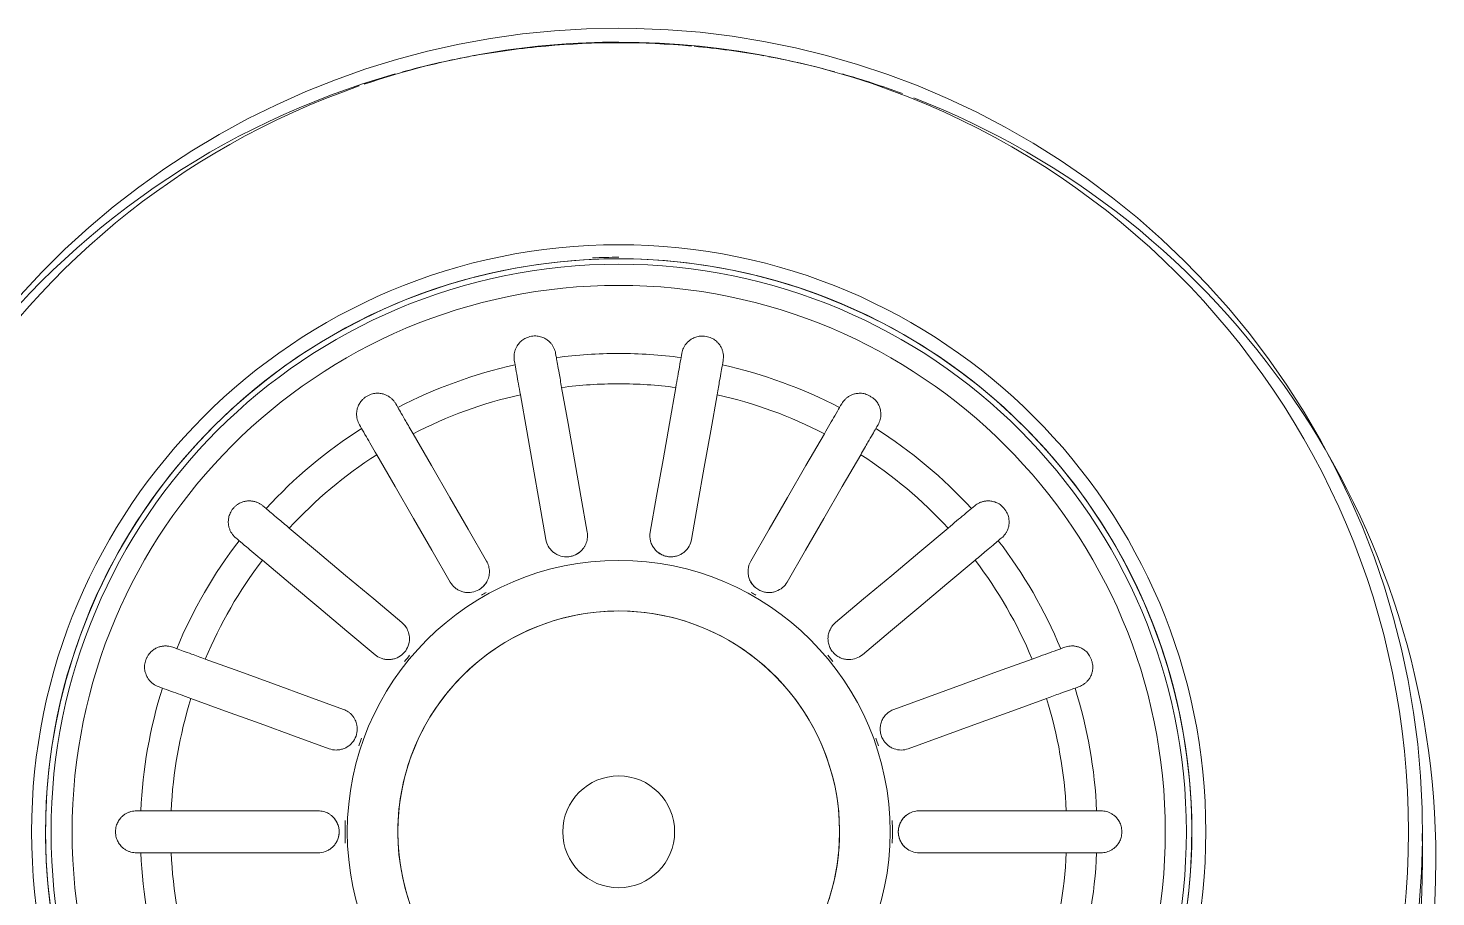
# Model space of a CAD drawing. Header units: millimetres. Extents: x -7702 to 17735, y -16958 to 1800.
# Drawn here: x -6809.9 to -6709.2, y -15452.3 to -15390.2 of the extents above; entities that cross this region are included whole.
import ezdxf

# ---------------------------------------------------------------- set-up
doc = ezdxf.new("R2010")
doc.units = ezdxf.units.MM
doc.layers.add('G-IMPT', color=8, linetype='Continuous', lineweight=9)

msp = doc.modelspace()

# ---------------------------------------------------------------- linework, layer by layer
at = {"layer": 'G-IMPT', "flags": 128}
for points in [[(-6767.62, -15390.151), (-6769.919, -15390.197), (-6772.215, -15390.335), (-6774.504, -15390.564), (-6776.781, -15390.885), (-6779.044, -15391.297), (-6781.288, -15391.799), (-6783.511, -15392.39), (-6785.708, -15393.07), (-6787.876, -15393.837), (-6790.012, -15394.69), (-6792.112, -15395.628), (-6794.172, -15396.649), (-6796.191, -15397.751), (-6798.163, -15398.934), (-6800.087, -15400.194), (-6801.959, -15401.53), (-6803.776, -15402.94), (-6805.535, -15404.422), (-6807.233, -15405.973), (-6808.868, -15407.59), (-6810.437, -15409.272)], [(-6710.357, -15452.864), (-6710.194, -15450.57), (-6710.123, -15448.272), (-6710.145, -15445.972), (-6710.258, -15443.675), (-6710.463, -15441.384), (-6710.759, -15439.103), (-6711.146, -15436.836), (-6711.624, -15434.587), (-6712.191, -15432.358), (-6712.847, -15430.154), (-6713.59, -15427.977), (-6714.42, -15425.832), (-6715.335, -15423.722), (-6716.334, -15421.651), (-6717.415, -15419.621), (-6718.576, -15417.635), (-6719.816, -15415.698), (-6721.132, -15413.812), (-6722.522, -15411.98), (-6723.984, -15410.205), (-6725.517, -15408.49), (-6727.116, -15406.838), (-6728.781, -15405.251), (-6730.508, -15403.731), (-6732.294, -15402.282), (-6734.136, -15400.906), (-6736.032, -15399.604), (-6737.979, -15398.38), (-6739.973, -15397.234), (-6742.011, -15396.168), (-6744.09, -15395.186), (-6746.207, -15394.287), (-6748.358, -15393.473), (-6750.54, -15392.746), (-6752.749, -15392.107), (-6754.983, -15391.557), (-6757.236, -15391.096), (-6759.506, -15390.726), (-6761.789, -15390.447), (-6764.081, -15390.26), (-6766.379, -15390.164), (-6767.62, -15390.151)], [(-6808.27, -15452.998), (-6808.451, -15451.368), (-6808.567, -15449.733), (-6808.618, -15448.093), (-6808.603, -15446.454), (-6808.522, -15444.816), (-6808.376, -15443.182), (-6808.165, -15441.556), (-6807.888, -15439.94), (-6807.548, -15438.335), (-6807.143, -15436.746), (-6806.676, -15435.174), (-6806.146, -15433.623), (-6805.554, -15432.093), (-6804.901, -15430.589), (-6804.189, -15429.112), (-6803.419, -15427.664), (-6802.591, -15426.248), (-6801.707, -15424.867), (-6800.768, -15423.522), (-6799.777, -15422.216), (-6798.734, -15420.95), (-6797.642, -15419.727), (-6796.501, -15418.549), (-6795.314, -15417.418), (-6794.083, -15416.334), (-6792.809, -15415.301), (-6791.496, -15414.32), (-6790.144, -15413.392), (-6788.756, -15412.518), (-6787.334, -15411.701), (-6785.88, -15410.942), (-6784.398, -15410.241), (-6782.888, -15409.6), (-6781.355, -15409.02), (-6779.799, -15408.501), (-6778.223, -15408.046), (-6776.631, -15407.653), (-6775.025, -15407.325), (-6773.406, -15407.061), (-6771.778, -15406.862), (-6770.144, -15406.729), (-6768.505, -15406.66), (-6767.62, -15406.651)], [(-6767.62, -15406.651), (-6765.981, -15406.684), (-6764.344, -15406.782), (-6762.712, -15406.946), (-6761.088, -15407.174), (-6759.475, -15407.468), (-6757.874, -15407.826), (-6756.289, -15408.247), (-6754.723, -15408.732), (-6753.177, -15409.279), (-6751.654, -15409.887), (-6750.157, -15410.556), (-6748.687, -15411.284), (-6747.248, -15412.07), (-6745.841, -15412.913), (-6744.47, -15413.812), (-6743.135, -15414.765), (-6741.84, -15415.77), (-6740.585, -15416.827), (-6739.374, -15417.932), (-6738.208, -15419.086), (-6737.09, -15420.285), (-6736.02, -15421.528), (-6735, -15422.812), (-6734.033, -15424.136), (-6733.12, -15425.498), (-6732.261, -15426.896), (-6731.46, -15428.326), (-6730.716, -15429.788), (-6730.031, -15431.278), (-6729.406, -15432.794), (-6728.843, -15434.334), (-6728.341, -15435.895), (-6727.903, -15437.476), (-6727.528, -15439.072), (-6727.217, -15440.682), (-6726.97, -15442.303), (-6726.789, -15443.933), (-6726.673, -15445.569), (-6726.622, -15447.208), (-6726.638, -15448.848), (-6726.718, -15450.486), (-6726.864, -15452.119), (-6727.076, -15453.745)], [(-6775.034, -15414.24), (-6775.061, -15414.088), (-6775.088, -15413.935)], [(-6772.134, -15413.414), (-6772.107, -15413.567), (-6772.08, -15413.719)], [(-6763.16, -15413.719), (-6763.133, -15413.567), (-6763.106, -15413.414)], [(-6760.152, -15413.935), (-6760.179, -15414.088), (-6760.206, -15414.24)], [(-6769.876, -15426.217), (-6770.333, -15423.627), (-6770.79, -15421.037), (-6771.246, -15418.447), (-6771.703, -15415.857)], [(-6765.364, -15426.217), (-6764.907, -15423.627), (-6764.45, -15421.037), (-6763.994, -15418.447), (-6763.537, -15415.857)], [(-6783.571, -15417.023), (-6783.494, -15417.157), (-6783.416, -15417.291)], [(-6774.657, -15416.378), (-6774.201, -15418.968), (-6773.744, -15421.558), (-6773.287, -15424.148), (-6772.831, -15426.738)], [(-6760.583, -15416.378), (-6761.039, -15418.968), (-6761.496, -15421.558), (-6761.953, -15424.148), (-6762.409, -15426.738)], [(-6751.824, -15417.291), (-6751.746, -15417.157), (-6751.669, -15417.023)], [(-6786.014, -15418.791), (-6786.092, -15418.657), (-6786.169, -15418.523)], [(-6777.071, -15428.281), (-6778.386, -15426.004), (-6779.701, -15423.726), (-6781.016, -15421.449), (-6782.331, -15419.171)], [(-6758.169, -15428.281), (-6756.854, -15426.004), (-6755.539, -15423.726), (-6754.224, -15421.449), (-6752.909, -15419.171)], [(-6749.071, -15418.523), (-6749.148, -15418.657), (-6749.226, -15418.791)], [(-6784.929, -15420.671), (-6783.614, -15422.949), (-6782.299, -15425.226), (-6780.984, -15427.504), (-6779.669, -15429.781)], [(-6750.311, -15420.671), (-6751.626, -15422.949), (-6752.941, -15425.226), (-6754.256, -15427.504), (-6755.571, -15429.781)], [(-6793.084, -15424.326), (-6792.966, -15424.425), (-6792.847, -15424.524)], [(-6742.393, -15424.524), (-6742.274, -15424.425), (-6742.156, -15424.326)], [(-6783.126, -15432.682), (-6785.14, -15430.991), (-6787.155, -15429.301), (-6789.17, -15427.61), (-6791.184, -15425.92)], [(-6752.114, -15432.682), (-6750.1, -15430.991), (-6748.085, -15429.301), (-6746.071, -15427.61), (-6744.056, -15425.92)], [(-6794.776, -15426.823), (-6794.894, -15426.723), (-6795.013, -15426.624)], [(-6740.227, -15426.624), (-6740.346, -15426.723), (-6740.464, -15426.823)], [(-6793.112, -15428.218), (-6791.098, -15429.909), (-6789.083, -15431.599), (-6787.069, -15433.289), (-6785.054, -15434.98)], [(-6742.128, -15428.218), (-6744.142, -15429.909), (-6746.157, -15431.599), (-6748.171, -15433.289), (-6750.186, -15434.98)], [(-6782.563, -15452.783), (-6782.757, -15452.181), (-6782.926, -15451.572), (-6783.07, -15450.957), (-6783.19, -15450.336), (-6783.285, -15449.711), (-6783.355, -15449.083), (-6783.4, -15448.453), (-6783.419, -15447.821), (-6783.413, -15447.189), (-6783.382, -15446.558), (-6783.326, -15445.929), (-6783.245, -15445.302), (-6783.138, -15444.679), (-6783.007, -15444.061), (-6782.851, -15443.449), (-6782.671, -15442.843), (-6782.466, -15442.245), (-6782.238, -15441.655), (-6781.987, -15441.076), (-6781.713, -15440.506), (-6781.416, -15439.949), (-6781.097, -15439.403), (-6780.756, -15438.871), (-6780.394, -15438.352), (-6780.012, -15437.849), (-6779.61, -15437.361), (-6779.189, -15436.89), (-6778.75, -15436.436), (-6778.292, -15436), (-6777.818, -15435.582), (-6777.327, -15435.184), (-6776.821, -15434.806), (-6776.3, -15434.448), (-6775.765, -15434.112), (-6775.217, -15433.797), (-6774.657, -15433.504), (-6774.086, -15433.234), (-6773.504, -15432.987), (-6772.913, -15432.764), (-6772.313, -15432.564), (-6771.706, -15432.388), (-6771.093, -15432.237), (-6770.473, -15432.111), (-6769.85, -15432.009), (-6769.222, -15431.932), (-6768.593, -15431.881), (-6767.961, -15431.854), (-6767.62, -15431.851)], [(-6767.62, -15431.851), (-6766.988, -15431.863), (-6766.357, -15431.901), (-6765.729, -15431.964), (-6765.103, -15432.053), (-6764.481, -15432.166), (-6763.864, -15432.304), (-6763.254, -15432.466), (-6762.65, -15432.653), (-6762.054, -15432.864), (-6761.467, -15433.098), (-6760.89, -15433.356), (-6760.324, -15433.636), (-6759.769, -15433.939), (-6759.227, -15434.264), (-6758.699, -15434.61), (-6758.184, -15434.978), (-6757.685, -15435.365), (-6757.202, -15435.772), (-6756.735, -15436.198), (-6756.286, -15436.643), (-6755.855, -15437.105), (-6755.442, -15437.584), (-6755.05, -15438.079), (-6754.677, -15438.589), (-6754.325, -15439.114), (-6753.994, -15439.652), (-6753.685, -15440.204), (-6753.398, -15440.767), (-6753.135, -15441.341), (-6752.894, -15441.926), (-6752.677, -15442.519), (-6752.483, -15443.121), (-6752.314, -15443.73), (-6752.17, -15444.345), (-6752.05, -15444.965), (-6751.955, -15445.59), (-6751.885, -15446.218), (-6751.84, -15446.849), (-6751.821, -15447.48), (-6751.827, -15448.112), (-6751.858, -15448.743), (-6751.914, -15449.373), (-6751.996, -15449.999), (-6752.102, -15450.622), (-6752.233, -15451.241), (-6752.389, -15451.853), (-6752.569, -15452.459)], [(-6799.526, -15434.442), (-6799.381, -15434.494), (-6799.236, -15434.547)], [(-6787.31, -15438.888), (-6789.782, -15437.988), (-6792.253, -15437.089), (-6794.724, -15436.189), (-6797.195, -15435.29)], [(-6747.93, -15438.888), (-6745.458, -15437.988), (-6742.987, -15437.089), (-6740.516, -15436.189), (-6738.045, -15435.29)], [(-6736.004, -15434.547), (-6735.859, -15434.494), (-6735.714, -15434.442)], [(-6800.262, -15437.366), (-6800.407, -15437.314), (-6800.552, -15437.261)], [(-6734.978, -15437.366), (-6734.833, -15437.314), (-6734.688, -15437.261)], [(-6798.221, -15438.109), (-6795.75, -15439.008), (-6793.279, -15439.908), (-6790.808, -15440.807), (-6788.336, -15441.707)], [(-6746.904, -15441.707), (-6744.432, -15440.807), (-6741.961, -15439.908), (-6739.49, -15439.008), (-6737.019, -15438.109)], [(-6802.12, -15446.151), (-6801.965, -15446.151), (-6801.811, -15446.151)], [(-6789.12, -15446.151), (-6791.75, -15446.151), (-6794.38, -15446.151), (-6797.01, -15446.151), (-6799.639, -15446.151)], [(-6735.601, -15446.151), (-6738.231, -15446.151), (-6740.86, -15446.151), (-6743.49, -15446.151), (-6746.12, -15446.151)], [(-6733.12, -15446.151), (-6733.275, -15446.151), (-6733.429, -15446.151)], [(-6801.811, -15449.151), (-6801.965, -15449.151), (-6802.12, -15449.151)], [(-6799.639, -15449.151), (-6797.01, -15449.151), (-6794.38, -15449.151), (-6791.75, -15449.151), (-6789.12, -15449.151)], [(-6735.601, -15449.151), (-6738.231, -15449.151), (-6740.86, -15449.151), (-6743.49, -15449.151), (-6746.12, -15449.151)], [(-6733.12, -15449.151), (-6733.275, -15449.151), (-6733.429, -15449.151)]]:
    msp.add_lwpolyline(points, dxfattribs=at)
at = {"layer": 'G-IMPT'}
for centre, radius, start, end in [((-6767.62, -15447.651), 56.5, 90, 108.8132), ((-6767.62, -15449.651), 58.454, 95.12549, 100.23278), ((-6767.62, -15449.651), 58.454, 84.88285, 95.11715), ((-6767.62, -15447.651), 56.5, 270, 90), ((-6767.62, -15449.651), 58.454, 79.76722, 84.70588), ((-6767.62, -15449.651), 58.454, 100.58824, 105.34373), ((-6767.62, -15449.651), 58.454, 74.65627, 79.41176), ((-6767.62, -15449.651), 58.454, 105.88235, 180), ((-6767.62, -15449.651), 58.454, 69.68855, 74.11765), ((-6767.62, -15447.651), 56.5, 109.17418, 270), ((-6767.62, -15449.651), 58.454, 360, 68.82353), ((-6767.62, -15447.651), 42, 90, 180), ((-6767.62, -15447.651), 42, 270, 90), ((-6767.62, -15447.651), 41, 90, 180), ((-6767.62, -15447.651), 40.608, 90, 270), ((-6767.62, -15447.651), 41.108, 90, 92.60394), ((-6767.62, -15447.651), 41, 0, 90), ((-6767.62, -15447.651), 40.608, 270, 90), ((-6767.62, -15447.651), 39.099, 90, 270), ((-6767.62, -15447.651), 39.099, 270, 90), ((-6767.62, -15447.651), 34.223, 90, 97.48795), ((-6767.62, -15447.651), 34.223, 82.51205, 90), ((-6767.62, -15447.651), 34.223, 102.51205, 117.48795), ((-6767.62, -15447.651), 34.223, 62.51205, 77.48795), ((-6767.62, -15447.651), 32.054, 90, 97.31784), ((-6767.62, -15447.651), 32.054, 82.68216, 90), ((-6767.62, -15447.651), 32.054, 102.68216, 117.31784), ((-6767.62, -15447.651), 32.054, 62.68216, 77.31784), ((-6767.62, -15447.651), 34.223, 122.51205, 137.48795), ((-6767.62, -15447.651), 34.223, 42.51205, 57.48795), ((-6767.62, -15447.651), 32.054, 122.68216, 137.31784), ((-6767.62, -15447.651), 32.054, 42.68216, 57.31784), ((-6767.62, -15447.651), 34.223, 142.51205, 157.48795), ((-6767.62, -15447.651), 34.223, 22.51205, 37.48795), ((-6767.62, -15447.651), 32.054, 142.68216, 157.31784), ((-6767.62, -15447.651), 19.418, 90, 270), ((-6767.62, -15447.651), 19.418, 270, 90), ((-6767.62, -15447.651), 32.054, 22.68216, 37.31784), ((-6767.62, -15447.651), 19.579, 118.96751, 120.09029), ((-6767.62, -15447.651), 19.579, 59.91002, 61.03251), ((-6767.62, -15447.651), 15.8, 0, 180), ((-6767.62, -15447.651), 19.579, 139.81192, 141.50216), ((-6767.62, -15447.651), 19.579, 38.49819, 40.18837), ((-6767.62, -15447.651), 34.223, 162.51205, 177.48795), ((-6767.62, -15447.651), 34.223, 2.51205, 17.48795), ((-6767.62, -15447.651), 32.054, 162.68216, 177.31784), ((-6767.62, -15447.651), 32.054, 2.68216, 17.31784), ((-6767.62, -15447.651), 19.579, 160.00998, 161.67677), ((-6767.62, -15447.651), 19.579, 18.3236, 19.99034), ((-6767.62, -15447.651), 4, 0, 180), ((-6767.62, -15447.651), 19.579, 177.61436, 182.38575), ((-6767.62, -15447.651), 19.579, 357.61436, 2.38575), ((-6767.62, -15447.651), 42, 180, 270), ((-6767.62, -15447.651), 41, 180, 270), ((-6767.62, -15447.651), 15.8, 180, 0), ((-6767.62, -15447.651), 4, 180, 0), ((-6767.62, -15447.651), 41, 270, 0), ((-6767.62, -15449.651), 57.5, 0, 1.88306), ((-6767.62, -15447.651), 34.223, 182.51205, 197.48795), ((-6767.62, -15447.651), 32.054, 182.68216, 197.31784), ((-6767.62, -15447.651), 32.054, 342.68216, 357.31784), ((-6767.62, -15447.651), 34.223, 342.51205, 357.48795), ((-6767.62, -15449.651), 58.454, 180, 360), ((-6767.62, -15449.651), 57.5, 180, 0)]:
    msp.add_arc(centre, radius, start, end, dxfattribs=at)
for points, knots in [([(-6775.088, -15413.935), (-6775.099, -15413.873), (-6775.114, -15413.744), (-6775.11, -15413.575), (-6775.094, -15413.439), (-6775.074, -15413.338), (-6775.047, -15413.236), (-6775.01, -15413.13), (-6774.965, -15413.025), (-6774.91, -15412.923), (-6774.839, -15412.81), (-6774.756, -15412.702), (-6774.655, -15412.596), (-6774.55, -15412.501), (-6774.415, -15412.405), (-6774.264, -15412.32), (-6774.081, -15412.245), (-6773.871, -15412.192), (-6773.656, -15412.171), (-6773.459, -15412.179), (-6773.287, -15412.207), (-6773.129, -15412.252), (-6772.986, -15412.309), (-6772.857, -15412.376), (-6772.744, -15412.449), (-6772.647, -15412.524), (-6772.561, -15412.602), (-6772.482, -15412.685), (-6772.412, -15412.771), (-6772.351, -15412.858), (-6772.298, -15412.946), (-6772.236, -15413.068), (-6772.175, -15413.225), (-6772.145, -15413.352), (-6772.134, -15413.414)], [-1, -1, -1, -1, -0.9444444, -0.8888889, -0.8611111, -0.8333333, -0.8055556, -0.7777778, -0.75, -0.7222222, -0.6944444, -0.6597222, -0.6388889, -0.6111111, -0.5833333, -0.5555556, -0.5277778, -0.5, -0.4722222, -0.4444444, -0.4166667, -0.3888889, -0.3611111, -0.3333333, -0.3055556, -0.2777778, -0.25, -0.2222222, -0.1944444, -0.1666667, -0.1388889, -0.1111111, -0.0555556, 0, 0, 0, 0]), ([(-6763.106, -15413.414), (-6763.085, -15413.285), (-6763.024, -15413.098), (-6762.909, -15412.886), (-6762.829, -15412.769), (-6762.758, -15412.685), (-6762.679, -15412.602), (-6762.594, -15412.52), (-6762.496, -15412.443), (-6762.383, -15412.376), (-6762.252, -15412.311), (-6762.107, -15412.249), (-6761.947, -15412.2), (-6761.779, -15412.177), (-6761.586, -15412.184), (-6761.37, -15412.212), (-6761.157, -15412.26), (-6760.974, -15412.32), (-6760.825, -15412.399), (-6760.692, -15412.499), (-6760.586, -15412.598), (-6760.484, -15412.705), (-6760.398, -15412.805), (-6760.328, -15412.92), (-6760.276, -15413.026), (-6760.23, -15413.131), (-6760.192, -15413.234), (-6760.157, -15413.372), (-6760.121, -15413.61), (-6760.128, -15413.807), (-6760.152, -15413.935)], [0, 0, 0, 0, 0.1111111, 0.1666667, 0.1944444, 0.2222222, 0.25, 0.2777778, 0.3055556, 0.3333333, 0.3611111, 0.3888889, 0.4166667, 0.4444444, 0.4722222, 0.5, 0.5277778, 0.5555556, 0.5833333, 0.6111111, 0.6388889, 0.6597222, 0.6944444, 0.7222222, 0.75, 0.7777778, 0.8055556, 0.8333333, 0.8888889, 1, 1, 1, 1]), ([(-6771.703, -15415.857), (-6771.767, -15415.492), (-6771.92, -15414.626), (-6772.034, -15413.98), (-6772.08, -15413.719)], [0, 0, 0, 0, 0.4, 1, 1, 1, 1]), ([(-6763.16, -15413.719), (-6763.191, -15413.893), (-6763.291, -15414.464), (-6763.44, -15415.308), (-6763.537, -15415.857)], [0, 0, 0, 0, 0.4, 1, 1, 1, 1]), ([(-6775.034, -15414.24), (-6775.004, -15414.414), (-6774.903, -15414.985), (-6774.754, -15415.829), (-6774.657, -15416.378)], [0, 0, 0, 0, 0.4, 1, 1, 1, 1]), ([(-6760.583, -15416.378), (-6760.518, -15416.012), (-6760.366, -15415.147), (-6760.252, -15414.501), (-6760.206, -15414.24)], [0, 0, 0, 0, 0.4, 1, 1, 1, 1]), ([(-6786.169, -15418.523), (-6786.201, -15418.468), (-6786.259, -15418.351), (-6786.313, -15418.192), (-6786.344, -15418.059), (-6786.36, -15417.957), (-6786.369, -15417.851), (-6786.371, -15417.74), (-6786.364, -15417.626), (-6786.349, -15417.511), (-6786.32, -15417.381), (-6786.279, -15417.251), (-6786.221, -15417.116), (-6786.154, -15416.991), (-6786.06, -15416.855), (-6785.947, -15416.723), (-6785.801, -15416.59), (-6785.622, -15416.469), (-6785.426, -15416.375), (-6785.239, -15416.315), (-6785.068, -15416.283), (-6784.904, -15416.27), (-6784.75, -15416.275), (-6784.606, -15416.294), (-6784.475, -15416.324), (-6784.358, -15416.361), (-6784.25, -15416.405), (-6784.148, -15416.456), (-6784.053, -15416.514), (-6783.966, -15416.575), (-6783.886, -15416.639), (-6783.786, -15416.732), (-6783.675, -15416.86), (-6783.603, -15416.968), (-6783.571, -15417.023)], [-1, -1, -1, -1, -0.9444444, -0.8888889, -0.8611111, -0.8333333, -0.8055556, -0.7777778, -0.75, -0.7222222, -0.6944444, -0.6597222, -0.6388889, -0.6111111, -0.5833333, -0.5555556, -0.5277778, -0.5, -0.4722222, -0.4444444, -0.4166667, -0.3888889, -0.3611111, -0.3333333, -0.3055556, -0.2777778, -0.25, -0.2222222, -0.1944444, -0.1666667, -0.1388889, -0.1111111, -0.0555556, 0, 0, 0, 0]), ([(-6751.669, -15417.023), (-6751.605, -15416.909), (-6751.484, -15416.753), (-6751.303, -15416.594), (-6751.187, -15416.512), (-6751.092, -15416.457), (-6750.99, -15416.406), (-6750.881, -15416.358), (-6750.764, -15416.319), (-6750.634, -15416.294), (-6750.489, -15416.279), (-6750.331, -15416.269), (-6750.164, -15416.279), (-6749.999, -15416.314), (-6749.819, -15416.386), (-6749.626, -15416.487), (-6749.443, -15416.604), (-6749.291, -15416.724), (-6749.178, -15416.849), (-6749.087, -15416.989), (-6749.022, -15417.118), (-6748.962, -15417.253), (-6748.916, -15417.377), (-6748.889, -15417.509), (-6748.876, -15417.626), (-6748.869, -15417.74), (-6748.869, -15417.85), (-6748.883, -15417.992), (-6748.93, -15418.228), (-6749.004, -15418.41), (-6749.071, -15418.523)], [0, 0, 0, 0, 0.1111111, 0.1666667, 0.1944444, 0.2222222, 0.25, 0.2777778, 0.3055556, 0.3333333, 0.3611111, 0.3888889, 0.4166667, 0.4444444, 0.4722222, 0.5, 0.5277778, 0.5555556, 0.5833333, 0.6111111, 0.6388889, 0.6597222, 0.6944444, 0.7222222, 0.75, 0.7777778, 0.8055556, 0.8333333, 0.8888889, 1, 1, 1, 1]), ([(-6782.331, -15419.171), (-6782.516, -15418.849), (-6782.956, -15418.089), (-6783.284, -15417.52), (-6783.416, -15417.291)], [0, 0, 0, 0, 0.4, 1, 1, 1, 1]), ([(-6751.824, -15417.291), (-6751.912, -15417.444), (-6752.202, -15417.946), (-6752.63, -15418.688), (-6752.909, -15419.171)], [0, 0, 0, 0, 0.4, 1, 1, 1, 1]), ([(-6786.014, -15418.791), (-6785.926, -15418.944), (-6785.636, -15419.446), (-6785.208, -15420.188), (-6784.929, -15420.671)], [0, 0, 0, 0, 0.4, 1, 1, 1, 1]), ([(-6750.311, -15420.671), (-6750.126, -15420.349), (-6749.686, -15419.589), (-6749.358, -15419.02), (-6749.226, -15418.791)], [0, 0, 0, 0, 0.4, 1, 1, 1, 1]), ([(-6795.013, -15426.624), (-6795.062, -15426.583), (-6795.156, -15426.493), (-6795.261, -15426.362), (-6795.336, -15426.247), (-6795.386, -15426.157), (-6795.431, -15426.061), (-6795.471, -15425.957), (-6795.503, -15425.847), (-6795.528, -15425.734), (-6795.545, -15425.602), (-6795.551, -15425.465), (-6795.542, -15425.319), (-6795.522, -15425.179), (-6795.481, -15425.019), (-6795.419, -15424.856), (-6795.328, -15424.682), (-6795.201, -15424.506), (-6795.05, -15424.351), (-6794.894, -15424.231), (-6794.744, -15424.142), (-6794.594, -15424.074), (-6794.448, -15424.026), (-6794.306, -15423.995), (-6794.173, -15423.978), (-6794.05, -15423.973), (-6793.934, -15423.978), (-6793.821, -15423.991), (-6793.711, -15424.012), (-6793.609, -15424.039), (-6793.511, -15424.073), (-6793.386, -15424.126), (-6793.238, -15424.207), (-6793.133, -15424.285), (-6793.084, -15424.326)], [-1, -1, -1, -1, -0.9444444, -0.8888889, -0.8611111, -0.8333333, -0.8055556, -0.7777778, -0.75, -0.7222222, -0.6944444, -0.6597222, -0.6388889, -0.6111111, -0.5833333, -0.5555556, -0.5277778, -0.5, -0.4722222, -0.4444444, -0.4166667, -0.3888889, -0.3611111, -0.3333333, -0.3055556, -0.2777778, -0.25, -0.2222222, -0.1944444, -0.1666667, -0.1388889, -0.1111111, -0.0555556, 0, 0, 0, 0]), ([(-6742.156, -15424.326), (-6742.056, -15424.24), (-6741.889, -15424.136), (-6741.665, -15424.048), (-6741.528, -15424.01), (-6741.42, -15423.991), (-6741.306, -15423.978), (-6741.188, -15423.97), (-6741.064, -15423.974), (-6740.934, -15423.995), (-6740.792, -15424.03), (-6740.641, -15424.075), (-6740.487, -15424.141), (-6740.344, -15424.231), (-6740.2, -15424.36), (-6740.052, -15424.52), (-6739.92, -15424.694), (-6739.818, -15424.858), (-6739.755, -15425.014), (-6739.717, -15425.176), (-6739.701, -15425.32), (-6739.691, -15425.467), (-6739.69, -15425.6), (-6739.71, -15425.733), (-6739.737, -15425.847), (-6739.77, -15425.957), (-6739.807, -15426.06), (-6739.869, -15426.189), (-6739.994, -15426.394), (-6740.126, -15426.54), (-6740.227, -15426.624)], [0, 0, 0, 0, 0.1111111, 0.1666667, 0.1944444, 0.2222222, 0.25, 0.2777778, 0.3055556, 0.3333333, 0.3611111, 0.3888889, 0.4166667, 0.4444444, 0.4722222, 0.5, 0.5277778, 0.5555556, 0.5833333, 0.6111111, 0.6388889, 0.6597222, 0.6944444, 0.7222222, 0.75, 0.7777778, 0.8055556, 0.8333333, 0.8888889, 1, 1, 1, 1]), ([(-6791.184, -15425.92), (-6791.469, -15425.681), (-6792.142, -15425.117), (-6792.644, -15424.695), (-6792.847, -15424.524)], [0, 0, 0, 0, 0.4, 1, 1, 1, 1]), ([(-6742.393, -15424.524), (-6742.528, -15424.638), (-6742.972, -15425.011), (-6743.629, -15425.561), (-6744.056, -15425.92)], [0, 0, 0, 0, 0.4, 1, 1, 1, 1]), ([(-6772.831, -15426.738), (-6772.801, -15426.907), (-6772.712, -15427.154), (-6772.514, -15427.439), (-6772.331, -15427.625), (-6772.117, -15427.778), (-6771.799, -15427.929), (-6771.358, -15428.009), (-6770.826, -15427.916), (-6770.4, -15427.666), (-6770.149, -15427.388), (-6770.015, -15427.163), (-6769.937, -15426.984), (-6769.883, -15426.796), (-6769.845, -15426.539), (-6769.854, -15426.344), (-6769.876, -15426.217)], [0, 0, 0, 0, 0.1111111, 0.1666667, 0.2222222, 0.2777778, 0.3333333, 0.4444444, 0.5555556, 0.6666667, 0.75, 0.7916667, 0.8333333, 0.875, 0.9166667, 1, 1, 1, 1]), ([(-6762.409, -15426.738), (-6762.441, -15426.914), (-6762.558, -15427.233), (-6762.838, -15427.576), (-6763.125, -15427.777), (-6763.361, -15427.891), (-6763.618, -15427.96), (-6763.851, -15427.983), (-6764.047, -15427.971), (-6764.214, -15427.943), (-6764.374, -15427.899), (-6764.524, -15427.838), (-6764.673, -15427.757), (-6764.81, -15427.663), (-6764.932, -15427.558), (-6765.044, -15427.435), (-6765.143, -15427.301), (-6765.251, -15427.118), (-6765.388, -15426.753), (-6765.402, -15426.437), (-6765.364, -15426.217)], [0, 0, 0, 0, 0.1111111, 0.2222222, 0.2777778, 0.3333333, 0.3888889, 0.4444444, 0.4791667, 0.5138889, 0.5486111, 0.5833333, 0.6180556, 0.6527778, 0.6875, 0.7222222, 0.7569444, 0.7916667, 0.8611111, 1, 1, 1, 1]), ([(-6794.776, -15426.823), (-6794.641, -15426.936), (-6794.196, -15427.309), (-6793.54, -15427.86), (-6793.112, -15428.218)], [0, 0, 0, 0, 0.4, 1, 1, 1, 1]), ([(-6742.128, -15428.218), (-6741.843, -15427.979), (-6741.17, -15427.415), (-6740.667, -15426.993), (-6740.464, -15426.823)], [0, 0, 0, 0, 0.4, 1, 1, 1, 1]), ([(-6779.669, -15429.781), (-6779.583, -15429.93), (-6779.415, -15430.132), (-6779.132, -15430.332), (-6778.896, -15430.444), (-6778.643, -15430.514), (-6778.292, -15430.547), (-6777.85, -15430.472), (-6777.383, -15430.202), (-6777.067, -15429.822), (-6776.927, -15429.475), (-6776.877, -15429.218), (-6776.866, -15429.023), (-6776.88, -15428.828), (-6776.931, -15428.573), (-6777.007, -15428.393), (-6777.071, -15428.281)], [0, 0, 0, 0, 0.1111111, 0.1666667, 0.2222222, 0.2777778, 0.3333333, 0.4444444, 0.5555556, 0.6666667, 0.75, 0.7916667, 0.8333333, 0.875, 0.9166667, 1, 1, 1, 1]), ([(-6755.571, -15429.781), (-6755.661, -15429.936), (-6755.88, -15430.196), (-6756.26, -15430.422), (-6756.599, -15430.513), (-6756.86, -15430.54), (-6757.125, -15430.516), (-6757.351, -15430.458), (-6757.532, -15430.38), (-6757.679, -15430.297), (-6757.815, -15430.201), (-6757.935, -15430.092), (-6758.046, -15429.965), (-6758.143, -15429.829), (-6758.222, -15429.689), (-6758.285, -15429.535), (-6758.332, -15429.376), (-6758.371, -15429.166), (-6758.375, -15428.777), (-6758.281, -15428.475), (-6758.169, -15428.281)], [0, 0, 0, 0, 0.1111111, 0.2222222, 0.2777778, 0.3333333, 0.3888889, 0.4444444, 0.4791667, 0.5138889, 0.5486111, 0.5833333, 0.6180556, 0.6527778, 0.6875, 0.7222222, 0.7569444, 0.7916667, 0.8611111, 1, 1, 1, 1]), ([(-6785.054, -15434.98), (-6784.922, -15435.09), (-6784.695, -15435.222), (-6784.361, -15435.314), (-6784.101, -15435.338), (-6783.839, -15435.317), (-6783.498, -15435.229), (-6783.109, -15435.007), (-6782.762, -15434.594), (-6782.595, -15434.128), (-6782.582, -15433.754), (-6782.624, -15433.496), (-6782.679, -15433.308), (-6782.759, -15433.13), (-6782.895, -15432.908), (-6783.027, -15432.765), (-6783.126, -15432.682)], [0, 0, 0, 0, 0.1111111, 0.1666667, 0.2222222, 0.2777778, 0.3333333, 0.4444444, 0.5555556, 0.6666667, 0.75, 0.7916667, 0.8333333, 0.875, 0.9166667, 1, 1, 1, 1]), ([(-6750.186, -15434.98), (-6750.323, -15435.095), (-6750.618, -15435.264), (-6751.053, -15435.346), (-6751.402, -15435.316), (-6751.657, -15435.252), (-6751.897, -15435.139), (-6752.09, -15435.007), (-6752.233, -15434.872), (-6752.343, -15434.743), (-6752.438, -15434.607), (-6752.513, -15434.463), (-6752.575, -15434.306), (-6752.62, -15434.145), (-6752.645, -15433.987), (-6752.652, -15433.82), (-6752.642, -15433.655), (-6752.607, -15433.444), (-6752.477, -15433.077), (-6752.286, -15432.826), (-6752.114, -15432.682)], [0, 0, 0, 0, 0.1111111, 0.2222222, 0.2777778, 0.3333333, 0.3888889, 0.4444444, 0.4791667, 0.5138889, 0.5486111, 0.5833333, 0.6180556, 0.6527778, 0.6875, 0.7222222, 0.7569444, 0.7916667, 0.8611111, 1, 1, 1, 1]), ([(-6752.477, -15433.132), (-6752.447, -15433.075), (-6752.345, -15432.908), (-6752.213, -15432.765), (-6752.114, -15432.682)], [0.875, 0.875, 0.875, 0.875, 0.91666667, 1, 1, 1, 1]), ([(-6800.552, -15437.261), (-6800.612, -15437.239), (-6800.731, -15437.187), (-6800.876, -15437.1), (-6800.985, -15437.017), (-6801.063, -15436.95), (-6801.138, -15436.875), (-6801.211, -15436.79), (-6801.279, -15436.699), (-6801.341, -15436.6), (-6801.403, -15436.483), (-6801.454, -15436.356), (-6801.496, -15436.216), (-6801.525, -15436.077), (-6801.541, -15435.913), (-6801.539, -15435.739), (-6801.513, -15435.543), (-6801.454, -15435.335), (-6801.364, -15435.138), (-6801.259, -15434.971), (-6801.149, -15434.837), (-6801.031, -15434.722), (-6800.91, -15434.627), (-6800.788, -15434.548), (-6800.668, -15434.487), (-6800.554, -15434.441), (-6800.444, -15434.405), (-6800.333, -15434.379), (-6800.223, -15434.361), (-6800.117, -15434.352), (-6800.014, -15434.35), (-6799.878, -15434.357), (-6799.711, -15434.383), (-6799.586, -15434.42), (-6799.526, -15434.442)], [-1, -1, -1, -1, -0.9444444, -0.8888889, -0.8611111, -0.8333333, -0.8055556, -0.7777778, -0.75, -0.7222222, -0.6944444, -0.6597222, -0.6388889, -0.6111111, -0.5833333, -0.5555556, -0.5277778, -0.5, -0.4722222, -0.4444444, -0.4166667, -0.3888889, -0.3611111, -0.3333333, -0.3055556, -0.2777778, -0.25, -0.2222222, -0.1944444, -0.1666667, -0.1388889, -0.1111111, -0.0555556, 0, 0, 0, 0]), ([(-6735.714, -15434.442), (-6735.591, -15434.396), (-6735.398, -15434.354), (-6735.158, -15434.348), (-6735.016, -15434.36), (-6734.907, -15434.379), (-6734.796, -15434.405), (-6734.683, -15434.439), (-6734.567, -15434.484), (-6734.453, -15434.549), (-6734.331, -15434.63), (-6734.204, -15434.724), (-6734.082, -15434.839), (-6733.978, -15434.972), (-6733.888, -15435.143), (-6733.804, -15435.344), (-6733.739, -15435.552), (-6733.699, -15435.741), (-6733.693, -15435.91), (-6733.713, -15436.075), (-6733.747, -15436.216), (-6733.788, -15436.357), (-6733.832, -15436.482), (-6733.896, -15436.6), (-6733.962, -15436.699), (-6734.03, -15436.79), (-6734.1, -15436.875), (-6734.202, -15436.975), (-6734.39, -15437.125), (-6734.564, -15437.217), (-6734.688, -15437.261)], [0, 0, 0, 0, 0.1111111, 0.1666667, 0.1944444, 0.2222222, 0.25, 0.2777778, 0.3055556, 0.3333333, 0.3611111, 0.3888889, 0.4166667, 0.4444444, 0.4722222, 0.5, 0.5277778, 0.5555556, 0.5833333, 0.6111111, 0.6388889, 0.6597222, 0.6944444, 0.7222222, 0.75, 0.7777778, 0.8055556, 0.8333333, 0.8888889, 1, 1, 1, 1]), ([(-6797.195, -15435.29), (-6797.544, -15435.163), (-6798.37, -15434.862), (-6798.987, -15434.638), (-6799.236, -15434.547)], [0, 0, 0, 0, 0.4, 1, 1, 1, 1]), ([(-6736.004, -15434.547), (-6736.17, -15434.608), (-6736.715, -15434.806), (-6737.52, -15435.099), (-6738.045, -15435.29)], [0, 0, 0, 0, 0.4, 1, 1, 1, 1]), ([(-6798.221, -15438.109), (-6798.746, -15437.918), (-6799.551, -15437.625), (-6800.096, -15437.427), (-6800.262, -15437.366)], [-1, -1, -1, -1, -0.4, 0, 0, 0, 0]), ([(-6737.019, -15438.109), (-6736.67, -15437.982), (-6735.844, -15437.682), (-6735.228, -15437.457), (-6734.978, -15437.366)], [0, 0, 0, 0, 0.4, 1, 1, 1, 1]), ([(-6788.336, -15441.707), (-6788.175, -15441.766), (-6787.916, -15441.812), (-6787.571, -15441.783), (-6787.318, -15441.718), (-6787.079, -15441.608), (-6786.789, -15441.409), (-6786.499, -15441.067), (-6786.314, -15440.56), (-6786.317, -15440.066), (-6786.433, -15439.709), (-6786.56, -15439.481), (-6786.677, -15439.324), (-6786.812, -15439.184), (-6787.016, -15439.022), (-6787.189, -15438.932), (-6787.31, -15438.888)], [0, 0, 0, 0, 0.1111111, 0.1666667, 0.2222222, 0.2777778, 0.3333333, 0.4444444, 0.5555556, 0.6666667, 0.75, 0.7916667, 0.8333333, 0.875, 0.9166667, 1, 1, 1, 1]), ([(-6746.904, -15441.707), (-6747.072, -15441.768), (-6747.406, -15441.826), (-6747.844, -15441.755), (-6748.161, -15441.607), (-6748.379, -15441.459), (-6748.566, -15441.271), (-6748.702, -15441.081), (-6748.79, -15440.905), (-6748.85, -15440.747), (-6748.892, -15440.586), (-6748.914, -15440.425), (-6748.918, -15440.257), (-6748.905, -15440.09), (-6748.875, -15439.932), (-6748.825, -15439.774), (-6748.758, -15439.621), (-6748.654, -15439.436), (-6748.406, -15439.135), (-6748.14, -15438.965), (-6747.93, -15438.888)], [0, 0, 0, 0, 0.1111111, 0.2222222, 0.2777778, 0.3333333, 0.3888889, 0.4444444, 0.4791667, 0.5138889, 0.5486111, 0.5833333, 0.6180556, 0.6527778, 0.6875, 0.7222222, 0.7569444, 0.7916667, 0.8611111, 1, 1, 1, 1]), ([(-6802.12, -15449.151), (-6802.184, -15449.151), (-6802.313, -15449.143), (-6802.479, -15449.11), (-6802.609, -15449.07), (-6802.706, -15449.033), (-6802.802, -15448.988), (-6802.899, -15448.934), (-6802.995, -15448.871), (-6803.087, -15448.8), (-6803.185, -15448.711), (-6803.277, -15448.609), (-6803.364, -15448.492), (-6803.439, -15448.372), (-6803.51, -15448.223), (-6803.568, -15448.058), (-6803.61, -15447.865), (-6803.625, -15447.649), (-6803.609, -15447.433), (-6803.567, -15447.241), (-6803.509, -15447.077), (-6803.438, -15446.929), (-6803.357, -15446.798), (-6803.269, -15446.683), (-6803.177, -15446.584), (-6803.086, -15446.501), (-6802.995, -15446.43), (-6802.899, -15446.367), (-6802.802, -15446.313), (-6802.706, -15446.269), (-6802.609, -15446.232), (-6802.479, -15446.192), (-6802.313, -15446.159), (-6802.184, -15446.151), (-6802.12, -15446.151)], [-1, -1, -1, -1, -0.9444444, -0.8888889, -0.8611111, -0.8333333, -0.8055556, -0.7777778, -0.75, -0.7222222, -0.6944444, -0.6597222, -0.6388889, -0.6111111, -0.5833333, -0.5555556, -0.5277778, -0.5, -0.4722222, -0.4444444, -0.4166667, -0.3888889, -0.3611111, -0.3333333, -0.3055556, -0.2777778, -0.25, -0.2222222, -0.1944444, -0.1666667, -0.1388889, -0.1111111, -0.0555556, 0, 0, 0, 0]), ([(-6801.811, -15446.151), (-6801.546, -15446.151), (-6800.889, -15446.151), (-6800.011, -15446.151), (-6799.639, -15446.151)], [-1, -1, -1, -1, -0.4, 0, 0, 0, 0]), ([(-6789.12, -15449.151), (-6788.948, -15449.151), (-6788.689, -15449.106), (-6788.374, -15448.961), (-6788.159, -15448.813), (-6787.972, -15448.628), (-6787.768, -15448.341), (-6787.612, -15447.921), (-6787.612, -15447.381), (-6787.784, -15446.918), (-6788.014, -15446.623), (-6788.212, -15446.451), (-6788.375, -15446.344), (-6788.551, -15446.258), (-6788.797, -15446.176), (-6788.991, -15446.151), (-6789.12, -15446.151)], [0, 0, 0, 0, 0.1111111, 0.1666667, 0.2222222, 0.2777778, 0.3333333, 0.4444444, 0.5555556, 0.6666667, 0.75, 0.7916667, 0.8333333, 0.875, 0.9166667, 1, 1, 1, 1]), ([(-6746.12, -15446.151), (-6746.344, -15446.151), (-6746.652, -15446.221), (-6746.988, -15446.418), (-6747.15, -15446.557), (-6747.264, -15446.677), (-6747.365, -15446.809), (-6747.448, -15446.947), (-6747.517, -15447.099), (-6747.571, -15447.259), (-6747.605, -15447.417), (-6747.621, -15447.583), (-6747.619, -15447.752), (-6747.596, -15447.947), (-6747.533, -15448.172), (-6747.421, -15448.414), (-6747.267, -15448.627), (-6747.02, -15448.874), (-6746.633, -15449.091), (-6746.299, -15449.151), (-6746.12, -15449.151)], [-1, -1, -1, -1, -0.8611111, -0.7916667, -0.7569444, -0.7222222, -0.6875, -0.6527778, -0.6180556, -0.5833333, -0.5486111, -0.5138889, -0.4791667, -0.4444444, -0.3888889, -0.3333333, -0.2777778, -0.2222222, -0.1111111, 0, 0, 0, 0]), ([(-6733.429, -15446.151), (-6733.606, -15446.151), (-6734.186, -15446.151), (-6735.043, -15446.151), (-6735.601, -15446.151)], [0, 0, 0, 0, 0.4, 1, 1, 1, 1]), ([(-6733.12, -15446.151), (-6732.989, -15446.149), (-6732.794, -15446.176), (-6732.566, -15446.253), (-6732.436, -15446.312), (-6732.341, -15446.368), (-6732.246, -15446.431), (-6732.15, -15446.501), (-6732.057, -15446.583), (-6731.972, -15446.683), (-6731.886, -15446.801), (-6731.798, -15446.933), (-6731.723, -15447.082), (-6731.671, -15447.243), (-6731.644, -15447.434), (-6731.634, -15447.652), (-6731.644, -15447.87), (-6731.672, -15448.061), (-6731.724, -15448.221), (-6731.799, -15448.37), (-6731.878, -15448.491), (-6731.966, -15448.61), (-6732.05, -15448.712), (-6732.151, -15448.801), (-6732.246, -15448.871), (-6732.341, -15448.934), (-6732.436, -15448.989), (-6732.566, -15449.048), (-6732.794, -15449.125), (-6732.989, -15449.152), (-6733.12, -15449.151)], [0, 0, 0, 0, 0.1111111, 0.1666667, 0.1944444, 0.2222222, 0.25, 0.2777778, 0.3055556, 0.3333333, 0.3611111, 0.3888889, 0.4166667, 0.4444444, 0.4722222, 0.5, 0.5277778, 0.5555556, 0.5833333, 0.6111111, 0.6388889, 0.6597222, 0.6944444, 0.7222222, 0.75, 0.7777778, 0.8055556, 0.8333333, 0.8888889, 1, 1, 1, 1]), ([(-6788.163, -15448.806), (-6788.096, -15448.75), (-6787.973, -15448.627), (-6787.819, -15448.414), (-6787.707, -15448.172), (-6787.644, -15447.947), (-6787.621, -15447.752), (-6787.619, -15447.583), (-6787.635, -15447.417), (-6787.669, -15447.259), (-6787.723, -15447.099), (-6787.792, -15446.947), (-6787.875, -15446.809), (-6787.976, -15446.677), (-6788.052, -15446.597), (-6788.092, -15446.559)], [0.22222222, 0.22222222, 0.22222222, 0.22222222, 0.27777778, 0.33333333, 0.38888889, 0.44444444, 0.47916667, 0.51388889, 0.54861111, 0.58333333, 0.61805556, 0.65277778, 0.6875, 0.72222222, 0.75694444, 0.75694444, 0.75694444, 0.75694444]), ([(-6747.026, -15448.847), (-6747.069, -15448.814), (-6747.15, -15448.745), (-6747.264, -15448.624), (-6747.365, -15448.492), (-6747.448, -15448.354), (-6747.517, -15448.203), (-6747.571, -15448.043), (-6747.605, -15447.884), (-6747.621, -15447.719), (-6747.619, -15447.549), (-6747.596, -15447.354), (-6747.533, -15447.129), (-6747.421, -15446.888), (-6747.267, -15446.675), (-6747.144, -15446.551), (-6747.077, -15446.495)], [-0.79166667, -0.79166667, -0.79166667, -0.79166667, -0.75694444, -0.72222222, -0.6875, -0.65277778, -0.61805556, -0.58333333, -0.54861111, -0.51388889, -0.47916667, -0.44444444, -0.38888889, -0.33333333, -0.27777778, -0.22222222, -0.22222222, -0.22222222, -0.22222222]), ([(-6801.811, -15449.151), (-6801.634, -15449.151), (-6801.054, -15449.151), (-6800.197, -15449.151), (-6799.639, -15449.151)], [0, 0, 0, 0, 0.4, 1, 1, 1, 1]), ([(-6733.429, -15449.151), (-6733.695, -15449.151), (-6734.351, -15449.151), (-6735.229, -15449.151), (-6735.601, -15449.151)], [-1, -1, -1, -1, -0.4, 0, 0, 0, 0])]:
    msp.add_open_spline(points, degree=3, knots=knots, dxfattribs=at)
for points in [[(-6772.656, -15427.222), (-6772.57, -15427.37), (-6772.458, -15427.507), (-6772.325, -15427.62)], [(-6762.584, -15427.222), (-6762.627, -15427.297), (-6762.726, -15427.439), (-6762.848, -15427.563), (-6762.914, -15427.62)], [(-6771.357, -15427.977), (-6771.302, -15427.978), (-6771.193, -15427.971), (-6771.026, -15427.943), (-6770.866, -15427.899), (-6770.716, -15427.838), (-6770.568, -15427.757), (-6770.476, -15427.694), (-6770.433, -15427.661)], [(-6763.883, -15427.977), (-6764.06, -15427.978), (-6764.414, -15427.916), (-6764.724, -15427.734), (-6764.858, -15427.62)], [(-6777.428, -15430.198), (-6777.385, -15430.164), (-6777.305, -15430.092), (-6777.194, -15429.965), (-6777.129, -15429.875), (-6777.1, -15429.829)], [(-6757.837, -15430.178), (-6757.972, -15430.064), (-6758.087, -15429.926), (-6758.174, -15429.773)], [(-6782.735, -15433.189), (-6782.827, -15432.994), (-6782.955, -15432.826), (-6783.126, -15432.682)]]:
    msp.add_open_spline(points, degree=3, dxfattribs=at)

doc.saveas('drawing.dxf')
